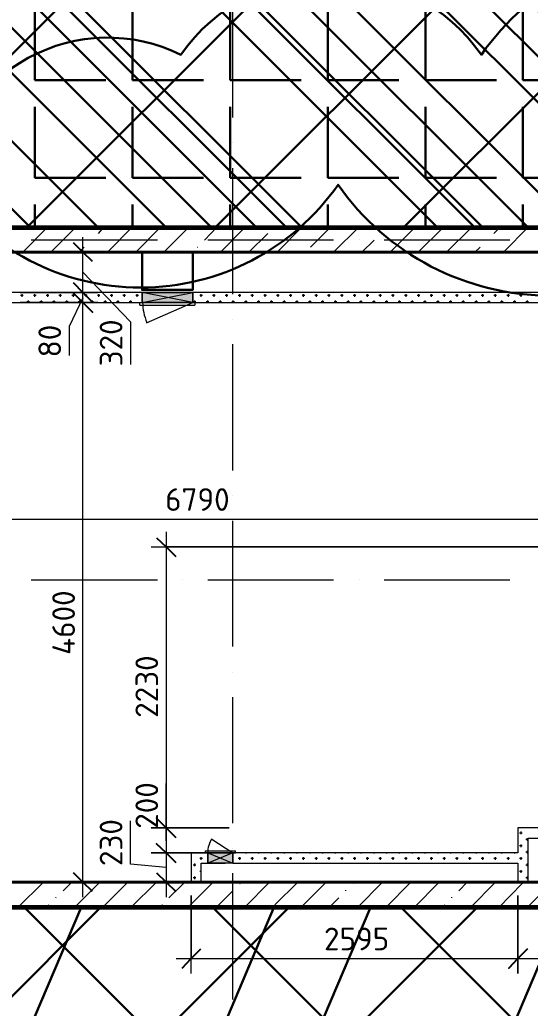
# Model space of a CAD drawing. Header units: millimetres. Extents: x -84737 to 172119, y -43083 to 59399.
# Drawn here: x 14613 to 18666, y 38377 to 46224 of the extents above; entities that cross this region are included whole.
import ezdxf

# ---------------------------------------------------------------- set-up
doc = ezdxf.new("R2010")
doc.units = ezdxf.units.MM
for name, color, linetype, lineweight in [('11) Плинтус ПЛ-2', 70, 'Continuous', 30), ('15) Штукатурка стен СТ-1.1', 161, 'Continuous', 60), ('16) Краска СТ-1.1 стена', 5, 'Continuous', 60), ('17) Краска СТ-3.1 стена', 6, 'Continuous', 60), ('18) Краска ПТ-1 потолок', 31, 'Continuous', 30), ('19) Краска ПТ-5 потолок', 161, 'Continuous', 30), ('20) Шпакл. баз. фин Стена', 40, 'Continuous', 60), ('22) Шпакл. баз. фин. Потолок', 102, 'Continuous', 30), ('3) Плинутс ПЛ-1', 6, 'Continuous', 30), ('5) Затарка материала', 160, 'Continuous', 30), ('6) Уборка мусора', 20, 'Continuous', 30), ('9) Плитка КР-2 600х600', 110, 'Continuous', 30)]:
    doc.layers.add(name, color=color, linetype=linetype, lineweight=lineweight)
for name, color, linetype in [('PDF _Окна', 7, 'Continuous'), ('PDF _Оси', 7, 'Continuous'), ('PDF _Перекрытия', 7, 'Continuous'), ('PDF _Размеры-100', 7, 'Continuous'), ('PDF _Стены', 7, 'Continuous'), ('PDF _Текст', 7, 'Continuous'), ('PDF _Элементы узлов', 7, 'Continuous')]:
    doc.layers.add(name, color=color, linetype=linetype)
doc.styles.add('PDF ISOCPEUR', font='isocpeur.ttf')

msp = doc.modelspace()

# ---------------------------------------------------------------- hatches: boundary and pattern name
at = {"layer": '18) Краска ПТ-1 потолок'}
h = msp.add_hatch(dxfattribs=at)
h.set_pattern_fill('ANSI32', color=256, scale=222, angle=22)
h.paths.add_polyline_path([(26915.9, 43368.7), (24507.3, 43368.7), (24507.3, 34077.2), (26915.9, 34077.2)])
h.paths.add_polyline_path([(36427.6, 39178), (36427.6, 34081.4), (26987.8, 34081.4), (26987.8, 40617.2), (29108.6, 40617.2), (29108.6, 39178)])
h.paths.add_polyline_path([(42006.7, 34077.2), (36508, 34077.2), (36508, 44380.4), (42006.7, 44380.4)])
h.paths.add_polyline_path([(21895.5, 43368.7), (24304.1, 43368.7), (24304.1, 34077.2), (21895.5, 34077.2)])
h.paths.add_polyline_path([(12383.8, 39178), (12383.8, 34081.4), (21823.5, 34081.4), (21823.5, 40617.2), (19702.8, 40617.2), (19702.8, 39178)])
h.paths.add_polyline_path([(6804.6, 34077.2), (12303.4, 34077.2), (12303.4, 44380.4), (6804.6, 44380.4)])
h = msp.add_hatch(dxfattribs=at)
h.set_pattern_fill('ANSI32', color=256, scale=222, angle=22)
h.paths.add_polyline_path([(26915.9, 43368.7), (24507.3, 43368.7), (24507.3, 34077.2), (26915.9, 34077.2)])
h.paths.add_polyline_path([(36427.6, 39178), (36427.6, 34081.4), (26987.8, 34081.4), (26987.8, 40617.2), (29108.6, 40617.2), (29108.6, 39178)])
h.paths.add_polyline_path([(42006.7, 34077.2), (36508, 34077.2), (36508, 44380.4), (42006.7, 44380.4)])
h.paths.add_polyline_path([(21895.5, 43368.7), (24304.1, 43368.7), (24304.1, 34077.2), (21895.5, 34077.2)])
h.paths.add_polyline_path([(12383.8, 39178), (12383.8, 34081.4), (21823.5, 34081.4), (21823.5, 40617.2), (19702.8, 40617.2), (19702.8, 39178)])
h.paths.add_polyline_path([(6804.6, 34077.2), (12303.4, 34077.2), (12303.4, 44380.4), (6804.6, 44380.4)])
at = {"layer": '19) Краска ПТ-5 потолок'}
h = msp.add_hatch(dxfattribs=at)
h.set_pattern_fill('ANSI34', color=256, scale=80, angle=90)
h.paths.add_polyline_path([(22027.2, 47077.3), (10407.1, 47077.3), (10407.1, 45159.6), (12786.1, 45159.6), (12786.1, 44579.7), (22027.2, 44579.7)])
h.paths.add_polyline_path([(26785.3, 47077.3), (24503.6, 47077.3), (22027.2, 47077.3), (22027.2, 43580.7), (26785.3, 43580.7)])
h.paths.add_polyline_path([(34714, 47077.3), (26785.3, 47077.3), (26785.3, 44579.7), (34714, 44579.7)])
h.paths.add_polyline_path([(30256.5, 49778.1), (24503.6, 49778.1), (24503.6, 47077.3), (30256.5, 47077.3)])
h.paths.add_polyline_path([(44556.2, 47077.3), (39984.4, 47077.3), (34904.5, 47077.3), (34904.5, 44579.7), (44556.2, 44579.7)])
h.paths.add_polyline_path([(44556.2, 49096.5), (41457.5, 49096.5), (41457.5, 49778.1), (39984.4, 49778.1), (39984.4, 47077.3), (44556.2, 47077.3)])
at = {"layer": '22) Шпакл. баз. фин. Потолок'}
h = msp.add_hatch(dxfattribs=at)
h.set_pattern_fill('ANSI37', color=256, scale=333)
h.paths.add_polyline_path([(22027.2, 47077.3), (10407.1, 47077.3), (10407.1, 45159.6), (12786.1, 45159.6), (12786.1, 44579.7), (22027.2, 44579.7)])
h.paths.add_polyline_path([(26785.3, 47077.3), (24503.6, 47077.3), (22027.2, 47077.3), (22027.2, 43580.7), (26785.3, 43580.7)])
h.paths.add_polyline_path([(34714, 47077.3), (26785.3, 47077.3), (26785.3, 44579.7), (34714, 44579.7)])
h.paths.add_polyline_path([(30256.5, 49778.1), (24503.6, 49778.1), (24503.6, 47077.3), (30256.5, 47077.3)])
h.paths.add_polyline_path([(44556.2, 47077.3), (39984.4, 47077.3), (34904.5, 47077.3), (34904.5, 44579.7), (44556.2, 44579.7)])
h.paths.add_polyline_path([(44556.2, 49096.5), (41457.5, 49096.5), (41457.5, 49778.1), (39984.4, 49778.1), (39984.4, 47077.3), (44556.2, 47077.3)])
h = msp.add_hatch(dxfattribs=at)
h.set_pattern_fill('ANSI37', color=256, scale=333)
h.paths.add_polyline_path([(26915.9, 43368.7), (24507.3, 43368.7), (24507.3, 34077.2), (26915.9, 34077.2)])
h.paths.add_polyline_path([(36427.6, 39178), (36427.6, 34081.4), (26987.8, 34081.4), (26987.8, 40617.2), (29108.6, 40617.2), (29108.6, 39178)])
h.paths.add_polyline_path([(42006.7, 34077.2), (36508, 34077.2), (36508, 44380.4), (42006.7, 44380.4)])
h.paths.add_polyline_path([(21895.5, 43368.7), (24304.1, 43368.7), (24304.1, 34077.2), (21895.5, 34077.2)])
h.paths.add_polyline_path([(12383.8, 39178), (12383.8, 34081.4), (21823.5, 34081.4), (21823.5, 40617.2), (19702.8, 40617.2), (19702.8, 39178)])
h.paths.add_polyline_path([(6804.6, 34077.2), (12303.4, 34077.2), (12303.4, 44380.4), (6804.6, 44380.4)])
h = msp.add_hatch(dxfattribs=at)
h.set_pattern_fill('ANSI37', color=256, scale=333)
h.paths.add_polyline_path([(26915.9, 43368.7), (24507.3, 43368.7), (24507.3, 34077.2), (26915.9, 34077.2)])
h.paths.add_polyline_path([(36427.6, 39178), (36427.6, 34081.4), (26987.8, 34081.4), (26987.8, 40617.2), (29108.6, 40617.2), (29108.6, 39178)])
h.paths.add_polyline_path([(42006.7, 34077.2), (36508, 34077.2), (36508, 44380.4), (42006.7, 44380.4)])
h.paths.add_polyline_path([(21895.5, 43368.7), (24304.1, 43368.7), (24304.1, 34077.2), (21895.5, 34077.2)])
h.paths.add_polyline_path([(12383.8, 39178), (12383.8, 34081.4), (21823.5, 34081.4), (21823.5, 40617.2), (19702.8, 40617.2), (19702.8, 39178)])
h.paths.add_polyline_path([(6804.6, 34077.2), (12303.4, 34077.2), (12303.4, 44380.4), (6804.6, 44380.4)])
at = {"layer": '9) Плитка КР-2 600х600'}
h = msp.add_hatch(dxfattribs=at)
h.set_pattern_fill('ANGLE', color=256, scale=111)
h.set_pattern_definition([(0, (0, 0), (0, 775.335), [563.88, -211.455]), (90, (0, 0), (-775.335, 5e-14), [563.88, -211.455])])
h.paths.add_polyline_path([(22027.2, 47077.3), (10407.1, 47077.3), (10407.1, 45159.6), (12786.1, 45159.6), (12786.1, 44579.7), (22027.2, 44579.7)])
h.paths.add_polyline_path([(26785.3, 47077.3), (24503.6, 47077.3), (22027.2, 47077.3), (22027.2, 43580.7), (26785.3, 43580.7)])
h.paths.add_polyline_path([(34714, 47077.3), (26785.3, 47077.3), (26785.3, 44579.7), (34714, 44579.7)])
h.paths.add_polyline_path([(30256.5, 49778.1), (24503.6, 49778.1), (24503.6, 47077.3), (30256.5, 47077.3)])
h.paths.add_polyline_path([(44556.2, 47077.3), (39984.4, 47077.3), (34904.5, 47077.3), (34904.5, 44579.7), (44556.2, 44579.7)])
h.paths.add_polyline_path([(44556.2, 49096.5), (41457.5, 49096.5), (41457.5, 49778.1), (39984.4, 49778.1), (39984.4, 47077.3), (44556.2, 47077.3)])

# ---------------------------------------------------------------- linework, layer by layer
at = {"layer": '11) Плинтус ПЛ-2'}
msp.add_lwpolyline([(20392.7, 40617.2), (19702.8, 40617.2), (19702.8, 39178), (14204, 39178)], dxfattribs=at)
at = {"layer": '15) Штукатурка стен СТ-1.1'}
msp.add_lwpolyline([(20392.7, 40617.2), (19702.8, 40617.2), (19702.8, 39178), (14204, 39178)], dxfattribs=at)
at = {"layer": '16) Краска СТ-1.1 стена'}
msp.add_lwpolyline([(20392.7, 40617.2), (19702.8, 40617.2), (19702.8, 39178), (14204, 39178)], dxfattribs=at)
at = {"layer": '17) Краска СТ-3.1 стена'}
msp.add_lwpolyline([(20526.5, 44573.4), (12786.1, 44573.4), (12786.1, 45159.6), (10407.1, 45159.6)], dxfattribs=at)
at = {"layer": '20) Шпакл. баз. фин Стена'}
for points in [[(20526.5, 44573.4), (12786.1, 44573.4), (12786.1, 45159.6), (10407.1, 45159.6)], [(20392.7, 40617.2), (19702.8, 40617.2), (19702.8, 39178), (14204, 39178)]]:
    msp.add_lwpolyline(points, dxfattribs=at)
at = {"layer": '3) Плинутс ПЛ-1'}
msp.add_lwpolyline([(20526.5, 44573.4), (12786.1, 44573.4), (12786.1, 45159.6), (10407.1, 45159.6)], dxfattribs=at)
at = {"layer": '5) Затарка материала'}
msp.add_lwpolyline([(14005.6, 44914.1, -0.520567), (15891.5, 45947, -0.520567), (18277.8, 45947, -0.520567), (21632.8, 45947, -0.520567), (23780.9, 45947, -0.520567), (25898.1, 45947, -0.520567), (28535.8, 45947, -0.520567), (30735.2, 45947, -0.520567), (33386.2, 45947, -0.520567), (35941.4, 45947, -0.520567), (38114.4, 45947, -0.520567), (40309.8, 45947, -0.520567), (41526.6, 44914.1, -0.520567), (38424.9, 44914.1, -0.520567), (34946.2, 44914.1, -0.520567), (31919.6, 44914.1, -0.520567), (29416.6, 44914.1, -0.520567), (26366.2, 44914.1, -0.520567), (24002.3, 44914.1, -0.520567), (20522.4, 44914.1, -0.520567), (17139.8, 44914.1, -0.520567)], format="xyb", close=True, dxfattribs=at)
at = {"layer": '6) Уборка мусора'}
msp.add_lwpolyline([(14005.6, 44914.1, -0.520567), (15891.5, 45947, -0.520567), (18277.8, 45947, -0.520567), (21632.8, 45947, -0.520567), (23780.9, 45947, -0.520567), (25898.1, 45947, -0.520567), (28535.8, 45947, -0.520567), (30735.2, 45947, -0.520567), (33386.2, 45947, -0.520567), (35941.4, 45947, -0.520567), (38114.4, 45947, -0.520567), (40309.8, 45947, -0.520567), (41526.6, 44914.1, -0.520567), (38424.9, 44914.1, -0.520567), (34946.2, 44914.1, -0.520567), (31919.6, 44914.1, -0.520567), (29416.6, 44914.1, -0.520567), (26366.2, 44914.1, -0.520567), (24002.3, 44914.1, -0.520567), (20522.4, 44914.1, -0.520567), (17139.8, 44914.1, -0.520567)], format="xyb", close=True, dxfattribs=at)
at = {"layer": '9) Плитка КР-2 600х600'}
msp.add_lwpolyline([(10407.1, 45159.6), (10407.1, 47077.3), (22027.2, 47077.3), (22027.2, 44579.7), (12786.1, 44579.7)], dxfattribs=at)
at = {"layer": 'PDF _Окна', "color": 8, "true_color": 0x808080, "transparency": 33554559}
for points in [[(15986.4, 44059), (15584.3, 44059), (15986.4, 43978.6)], [(15584.3, 44059), (15986.4, 43978.6), (15584.3, 43978.6)], [(16303.9, 39609.9), (16104.9, 39609.9), (16303.9, 39529.5)], [(16104.9, 39609.9), (16303.9, 39529.5), (16104.9, 39529.5)]]:
    msp.add_solid(points, dxfattribs=at)
at = {"layer": 'PDF _Оси', "lineweight": 9}
for points in [[(16303.9, 45447.5), (16303.9, 46446.5)], [(16303.9, 45248.5), (16303.9, 45248.5)], [(16303.9, 44046.3), (16303.9, 45045.4)], [(14703.8, 44478.1), (15707, 44478.1)], [(15906, 44478.1), (15906, 44478.1)], [(16104.9, 44478.1), (17104, 44478.1)], [(17307.2, 44478.1), (17307.2, 44478.1)], [(17506.1, 44478.1), (18505.2, 44478.1)], [(16303.9, 43847.4), (16303.9, 43847.4)], [(16303.9, 42645.1), (16303.9, 43648.4)], [(16303.9, 42446.2), (16303.9, 42446.2)], [(16303.9, 41248.2), (16303.9, 42247.2)], [(14703.8, 41777.3), (15707, 41777.3)], [(15906, 41777.3), (15906, 41777.3)], [(16104.9, 41777.3), (17104, 41777.3)], [(17307.2, 41777.3), (17307.2, 41777.3)], [(17506.1, 41777.3), (18505.2, 41777.3)], [(16303.9, 41045), (16303.9, 41045)], [(16303.9, 39847), (16303.9, 40846)], [(16303.9, 39648), (16303.9, 39648)], [(16303.9, 38445.8), (16303.9, 39449.1)], [(14703.8, 39377.1), (15707, 39377.1)], [(15906, 39377.1), (15906, 39377.1)], [(16104.9, 39377.1), (17104, 39377.1)], [(17307.2, 39377.1), (17307.2, 39377.1)], [(17506.1, 39377.1), (18505.2, 39377.1)]]:
    msp.add_lwpolyline(points, dxfattribs=at)
at = {"layer": 'PDF _Перекрытия', "lineweight": 30}
msp.add_lwpolyline([(15986.4, 44380.7), (15986.4, 44080.2), (15584.3, 44080.2), (15584.3, 44380.7)], dxfattribs=at)
at = {"layer": 'PDF _Размеры-100', "lineweight": 9}
for points in [[(15114.4, 39258.6), (15114.4, 43978.6), (15114.4, 44059), (14614.9, 44059), (15232.9, 44059), (14614.9, 44059), (15114.4, 44059), (15114.4, 44499.3)], [(15232.9, 44380.7), (14614.9, 44380.7), (15114.4, 44380.7)], [(15114.4, 44219.9), (15491.1, 43826.2), (15491.1, 43487.5)], [(15114.4, 44016.7), (15004.3, 43788.1), (15004.3, 43559.5)], [(12185, 42259.9), (12384, 42259.9), (12756.5, 42259.9), (12836.9, 42259.9), (19627, 42259.9), (19707.4, 42259.9), (21493.8, 42259.9), (21574.2, 42259.9), (21824, 42259.9), (21824, 42759.4), (21824, 42137.2), (21824, 42759.4), (21824, 42259.9), (22027.2, 42259.9)], [(15774.8, 42158.3), (15774.8, 39808.9), (15774.8, 39609.9), (16274.3, 39609.9), (15656.2, 39609.9), (16274.3, 39609.9), (15774.8, 39609.9), (15774.8, 39258.6)], [(15656.2, 42039.8), (19411.1, 42039.8), (15774.8, 42039.8)], [(15774.8, 39707.3), (15774.8, 39817.4), (15774.8, 40160.3)], [(15774.8, 39495.6), (15491.1, 39521), (15491.1, 39863.9)], [(15232.9, 39377.1), (14614.9, 39377.1), (15114.4, 39377.1)], [(15656.2, 39377.1), (16274.3, 39377.1), (15774.8, 39377.1)], [(15855.2, 38771.8), (18568.7, 38771.8), (19360.3, 38771.8), (19360.3, 39271.3), (19360.3, 38653.2), (19360.3, 39271.3), (19360.3, 38771.8), (19745.5, 38771.8)], [(15973.7, 38653.2), (15973.7, 39271.3), (15973.7, 38771.8)]]:
    msp.add_lwpolyline(points, dxfattribs=at)
at = {"layer": 'PDF _Размеры-100', "lineweight": 25}
for points in [[(15190.6, 44304.5), (15114.4, 44380.7), (15038.2, 44452.7)], [(15698.6, 42111.8), (15774.8, 42039.8), (15851, 41963.6)], [(15190.6, 39305.1), (15114.4, 39377.1), (15038.2, 39453.3)], [(15698.6, 39453.3), (15774.8, 39377.1), (15851, 39305.1)], [(15901.8, 38695.6), (15973.7, 38771.8), (16049.9, 38848)]]:
    msp.add_lwpolyline(points, dxfattribs=at)
for points in [[(15038.2, 44135.2), (15114.4, 44059), (15190.6, 43982.8), (15114.4, 44059)], [(15038.2, 44054.8), (15114.4, 43978.6), (15190.6, 43902.4), (15114.4, 43978.6)], [(15851, 39732.7), (15774.8, 39808.9), (15698.6, 39885.1), (15774.8, 39808.9)], [(15851, 39533.7), (15774.8, 39609.9), (15698.6, 39681.9), (15774.8, 39609.9)], [(18644.9, 38848), (18568.7, 38771.8), (18496.7, 38695.6), (18568.7, 38771.8)]]:
    msp.add_lwpolyline(points, close=True, dxfattribs=at)
at = {"layer": 'PDF _Размеры-100', "lineweight": 9}
for points in [[(15114.4, 43978.6), (14614.9, 43978.6), (15232.9, 43978.6), (14614.9, 43978.6)], [(15774.8, 39808.9), (16274.3, 39808.9), (15656.2, 39808.9), (16274.3, 39808.9)], [(18568.7, 38771.8), (18568.7, 39271.3), (18568.7, 38653.2), (18568.7, 39271.3)]]:
    msp.add_lwpolyline(points, close=True, dxfattribs=at)
at = {"layer": 'PDF _Стены', "lineweight": 40}
for points in [[(19707.4, 44579.7), (12303.5, 44579.7), (12303.5, 44380.7)], [(12384, 44380.7), (19707.4, 44380.7), (19707.4, 44499.3)], [(14204.2, 39178.2), (19707.4, 39178.2), (19707.4, 39377.1), (14204.2, 39377.1), (14204.2, 39258.6)]]:
    msp.add_lwpolyline(points, dxfattribs=at)
at = {"layer": 'PDF _Стены', "lineweight": 9}
for points in [[(14636, 44380.7), (14835, 44579.7)], [(14860.4, 44380.7), (15059.4, 44579.7)], [(15237.1, 44528.9), (15283.7, 44579.7)], [(15309.1, 44380.7), (15508.1, 44579.7)], [(15533.5, 44380.7), (15732.4, 44579.7)], [(15757.8, 44380.7), (15956.8, 44579.7)], [(16079.5, 44473.9), (16181.1, 44579.7)], [(16206.5, 44380.7), (16405.5, 44579.7)], [(16655.3, 44380.7), (16854.2, 44579.7)], [(16922, 44418.8), (17082.8, 44579.7)], [(17104, 44380.7), (17307.2, 44579.7)], [(17552.7, 44380.7), (17755.9, 44579.7)], [(17777.1, 44380.7), (17980.2, 44579.7)], [(18001.4, 44380.7), (18204.6, 44579.7)], [(18378.2, 44528.9), (18429, 44579.7)], [(18454.4, 44380.7), (18653.3, 44579.7)], [(16430.9, 44380.7), (16583.3, 44528.9)], [(17480.7, 44528.9), (17485, 44533.1)], [(15084.7, 44380.7), (15122.8, 44418.8)], [(15182.1, 44473.9), (15182.1, 44478.1)], [(16020.3, 44418.8), (16024.5, 44418.8)], [(17328.3, 44380.7), (17425.7, 44473.9)], [(18225.8, 44380.7), (18268.1, 44418.8)], [(18323.1, 44473.9), (18327.4, 44478.1)], [(14619.1, 44037.9), (14640.3, 44037.9)], [(14631.8, 44025.2), (14631.8, 44046.3)], [(14720.7, 44037.9), (14741.9, 44037.9)], [(14733.4, 44025.2), (14733.4, 44046.3)], [(14822.3, 44037.9), (14843.5, 44037.9)], [(14835, 44025.2), (14835, 44046.3)], [(14923.9, 44037.9), (14945.1, 44037.9)], [(14936.6, 44025.2), (14936.6, 44046.3)], [(15025.5, 44037.9), (15046.7, 44037.9)], [(15038.2, 44025.2), (15038.2, 44046.3)], [(15127.1, 44037.9), (15148.2, 44037.9)], [(15139.8, 44025.2), (15139.8, 44046.3)], [(15228.7, 44037.9), (15249.8, 44037.9)], [(15241.4, 44025.2), (15241.4, 44046.3)], [(15330.3, 44037.9), (15351.4, 44037.9)], [(15343, 44025.2), (15343, 44046.3)], [(15431.9, 44037.9), (15453, 44037.9)], [(15444.6, 44025.2), (15444.6, 44046.3)], [(15533.5, 44037.9), (15554.6, 44037.9)], [(15546.2, 44025.2), (15546.2, 44046.3)], [(16041.4, 44037.9), (16062.6, 44037.9)], [(16054.1, 44025.2), (16054.1, 44046.3)], [(16143, 44037.9), (16164.2, 44037.9)], [(16155.7, 44025.2), (16155.7, 44046.3)], [(16244.6, 44037.9), (16265.8, 44037.9)], [(16257.3, 44025.2), (16257.3, 44046.3)], [(16346.2, 44037.9), (16367.4, 44037.9)], [(16358.9, 44025.2), (16358.9, 44046.3)], [(16447.8, 44037.9), (16469, 44037.9)], [(16460.5, 44025.2), (16460.5, 44046.3)], [(16549.4, 44037.9), (16570.6, 44037.9)], [(16562.1, 44025.2), (16562.1, 44046.3)], [(16651, 44037.9), (16672.2, 44037.9)], [(16663.7, 44025.2), (16663.7, 44046.3)], [(16752.6, 44037.9), (16773.8, 44037.9)], [(16765.3, 44025.2), (16765.3, 44046.3)], [(16854.2, 44037.9), (16875.4, 44037.9)], [(16866.9, 44025.2), (16866.9, 44046.3)], [(16955.8, 44037.9), (16977, 44037.9)], [(16968.5, 44025.2), (16968.5, 44046.3)], [(17057.4, 44037.9), (17078.6, 44037.9)], [(17070.1, 44025.2), (17070.1, 44046.3)], [(17159, 44037.9), (17180.2, 44037.9)], [(17171.7, 44025.2), (17171.7, 44046.3)], [(17260.6, 44037.9), (17281.8, 44037.9)], [(17273.3, 44025.2), (17273.3, 44046.3)], [(17362.2, 44037.9), (17383.4, 44037.9)], [(17374.9, 44025.2), (17374.9, 44046.3)], [(17463.8, 44037.9), (17485, 44037.9)], [(17476.5, 44025.2), (17476.5, 44046.3)], [(17565.4, 44037.9), (17586.6, 44037.9)], [(17578.1, 44025.2), (17578.1, 44046.3)], [(17667, 44037.9), (17688.2, 44037.9)], [(17679.7, 44025.2), (17679.7, 44046.3)], [(17768.6, 44037.9), (17789.8, 44037.9)], [(17781.3, 44025.2), (17781.3, 44046.3)], [(17870.2, 44037.9), (17891.4, 44037.9)], [(17882.9, 44025.2), (17882.9, 44046.3)], [(17971.8, 44037.9), (17992.9, 44037.9)], [(17984.5, 44025.2), (17984.5, 44046.3)], [(18073.4, 44037.9), (18094.5, 44037.9)], [(18086.1, 44025.2), (18086.1, 44046.3)], [(18175, 44037.9), (18196.1, 44037.9)], [(18187.7, 44025.2), (18187.7, 44046.3)], [(18276.6, 44037.9), (18297.7, 44037.9)], [(18289.3, 44025.2), (18289.3, 44046.3)], [(18378.2, 44037.9), (18399.3, 44037.9)], [(18390.9, 44025.2), (18390.9, 44046.3)], [(18479.8, 44037.9), (18500.9, 44037.9)], [(18492.5, 44025.2), (18492.5, 44046.3)], [(18581.4, 44037.9), (18602.5, 44037.9)], [(18594.1, 44025.2), (18594.1, 44046.3)], [(14669.9, 43987.1), (14691.1, 43987.1)], [(14682.6, 43978.6), (14682.6, 43995.5)], [(14771.5, 43987.1), (14792.7, 43987.1)], [(14784.2, 43978.6), (14784.2, 43995.5)], [(14873.1, 43987.1), (14894.3, 43987.1)], [(14885.8, 43978.6), (14885.8, 43995.5)], [(14974.7, 43987.1), (14995.9, 43987.1)], [(14987.4, 43978.6), (14987.4, 43995.5)], [(15076.3, 43987.1), (15097.4, 43987.1)], [(15089, 43978.6), (15089, 43995.5)], [(15177.9, 43987.1), (15199, 43987.1)], [(15190.6, 43978.6), (15190.6, 43995.5)], [(15279.5, 43987.1), (15300.6, 43987.1)], [(15292.2, 43978.6), (15292.2, 43995.5)], [(15381.1, 43987.1), (15402.2, 43987.1)], [(15393.8, 43978.6), (15393.8, 43995.5)], [(15482.7, 43987.1), (15503.8, 43987.1)], [(15495.4, 43978.6), (15495.4, 43995.5)], [(15584.3, 43987.1), (15584.3, 43987.1)], [(15990.7, 43987.1), (16011.8, 43987.1)], [(16003.4, 43978.6), (16003.4, 43995.5)], [(16092.2, 43987.1), (16113.4, 43987.1)], [(16104.9, 43978.6), (16104.9, 43995.5)], [(16193.8, 43987.1), (16215, 43987.1)], [(16206.5, 43978.6), (16206.5, 43995.5)], [(16295.4, 43987.1), (16316.6, 43987.1)], [(16308.1, 43978.6), (16308.1, 43995.5)], [(16397, 43987.1), (16418.2, 43987.1)], [(16409.7, 43978.6), (16409.7, 43995.5)], [(16498.6, 43987.1), (16519.8, 43987.1)], [(16511.3, 43978.6), (16511.3, 43995.5)], [(16600.2, 43987.1), (16621.4, 43987.1)], [(16612.9, 43978.6), (16612.9, 43995.5)], [(16701.8, 43987.1), (16723, 43987.1)], [(16714.5, 43978.6), (16714.5, 43995.5)], [(16803.4, 43987.1), (16824.6, 43987.1)], [(16816.1, 43978.6), (16816.1, 43995.5)], [(16905, 43987.1), (16926.2, 43987.1)], [(16917.7, 43978.6), (16917.7, 43995.5)], [(17006.6, 43987.1), (17027.8, 43987.1)], [(17019.3, 43978.6), (17019.3, 43995.5)], [(17108.2, 43987.1), (17129.4, 43987.1)], [(17120.9, 43978.6), (17120.9, 43995.5)], [(17209.8, 43987.1), (17231, 43987.1)], [(17222.5, 43978.6), (17222.5, 43995.5)], [(17311.4, 43987.1), (17332.6, 43987.1)], [(17324.1, 43978.6), (17324.1, 43995.5)], [(17413, 43987.1), (17434.2, 43987.1)], [(17425.7, 43978.6), (17425.7, 43995.5)], [(17514.6, 43987.1), (17535.8, 43987.1)], [(17527.3, 43978.6), (17527.3, 43995.5)], [(17616.2, 43987.1), (17637.4, 43987.1)], [(17628.9, 43978.6), (17628.9, 43995.5)], [(17717.8, 43987.1), (17739, 43987.1)], [(17730.5, 43978.6), (17730.5, 43995.5)], [(17819.4, 43987.1), (17840.6, 43987.1)], [(17832.1, 43978.6), (17832.1, 43995.5)], [(17921, 43987.1), (17942.2, 43987.1)], [(17933.7, 43978.6), (17933.7, 43995.5)], [(18022.6, 43987.1), (18043.7, 43987.1)], [(18035.3, 43978.6), (18035.3, 43995.5)], [(18124.2, 43987.1), (18145.3, 43987.1)], [(18136.9, 43978.6), (18136.9, 43995.5)], [(18225.8, 43987.1), (18246.9, 43987.1)], [(18238.5, 43978.6), (18238.5, 43995.5)], [(18327.4, 43987.1), (18348.5, 43987.1)], [(18340.1, 43978.6), (18340.1, 43995.5)], [(18429, 43987.1), (18450.1, 43987.1)], [(18441.7, 43978.6), (18441.7, 43995.5)], [(18530.6, 43987.1), (18551.7, 43987.1)], [(18543.3, 43978.6), (18543.3, 43995.5)], [(18632.2, 43987.1), (18653.3, 43987.1)], [(18644.9, 43978.6), (18644.9, 43995.5)], [(18581.4, 39770.8), (18602.5, 39770.8)], [(18594.1, 39758.1), (18594.1, 39779.3)], [(18632.2, 39720), (18649.1, 39720)], [(18644.9, 39707.3), (18644.9, 39728.5)], [(18644.9, 39728.5), (18644.9, 39728.5)], [(18581.4, 39669.2), (18602.5, 39669.2)], [(18594.1, 39656.5), (18594.1, 39677.7)], [(18644.9, 39605.7), (18644.9, 39626.9)], [(16003.4, 39605.7), (16003.4, 39609.9)], [(16041.4, 39567.6), (16054.1, 39567.6), (16062.6, 39567.6)], [(16054.1, 39554.9), (16054.1, 39576.1)], [(16104.9, 39605.7), (16104.9, 39609.9)], [(16308.1, 39605.7), (16308.1, 39609.9)], [(16346.2, 39567.6), (16367.4, 39567.6)], [(16358.9, 39554.9), (16358.9, 39576.1)], [(16409.7, 39605.7), (16409.7, 39609.9)], [(16447.8, 39567.6), (16469, 39567.6)], [(16460.5, 39554.9), (16460.5, 39576.1)], [(16511.3, 39605.7), (16511.3, 39609.9)], [(16549.4, 39567.6), (16570.6, 39567.6)], [(16562.1, 39554.9), (16562.1, 39576.1)], [(16612.9, 39605.7), (16612.9, 39609.9)], [(16651, 39567.6), (16672.2, 39567.6)], [(16663.7, 39554.9), (16663.7, 39576.1)], [(16714.5, 39605.7), (16714.5, 39609.9)], [(16752.6, 39567.6), (16773.8, 39567.6)], [(16765.3, 39554.9), (16765.3, 39576.1)], [(16816.1, 39605.7), (16816.1, 39609.9)], [(16854.2, 39567.6), (16875.4, 39567.6)], [(16866.9, 39554.9), (16866.9, 39576.1)], [(16917.7, 39605.7), (16917.7, 39609.9)], [(16955.8, 39567.6), (16977, 39567.6)], [(16968.5, 39554.9), (16968.5, 39576.1)], [(17019.3, 39605.7), (17019.3, 39609.9)], [(17057.4, 39567.6), (17078.6, 39567.6)], [(17070.1, 39554.9), (17070.1, 39576.1)], [(17120.9, 39605.7), (17120.9, 39609.9)], [(17159, 39567.6), (17180.2, 39567.6)], [(17171.7, 39554.9), (17171.7, 39576.1)], [(17222.5, 39605.7), (17222.5, 39609.9)], [(17260.6, 39567.6), (17281.8, 39567.6)], [(17273.3, 39554.9), (17273.3, 39576.1)], [(17324.1, 39605.7), (17324.1, 39609.9)], [(17362.2, 39567.6), (17383.4, 39567.6)], [(17374.9, 39554.9), (17374.9, 39576.1)], [(17425.7, 39605.7), (17425.7, 39609.9)], [(17463.8, 39567.6), (17485, 39567.6)], [(17476.5, 39554.9), (17476.5, 39576.1)], [(17527.3, 39605.7), (17527.3, 39609.9)], [(17565.4, 39567.6), (17586.6, 39567.6)], [(17578.1, 39554.9), (17578.1, 39576.1)], [(17628.9, 39605.7), (17628.9, 39609.9)], [(17667, 39567.6), (17688.2, 39567.6)], [(17679.7, 39554.9), (17679.7, 39576.1)], [(17730.5, 39605.7), (17730.5, 39609.9)], [(17768.6, 39567.6), (17789.8, 39567.6)], [(17781.3, 39554.9), (17781.3, 39576.1)], [(17832.1, 39605.7), (17832.1, 39609.9)], [(17870.2, 39567.6), (17891.4, 39567.6)], [(17882.9, 39554.9), (17882.9, 39576.1)], [(17933.7, 39605.7), (17933.7, 39609.9)], [(17971.8, 39567.6), (17992.9, 39567.6)], [(17984.5, 39554.9), (17984.5, 39576.1)], [(18035.3, 39605.7), (18035.3, 39609.9)], [(18073.4, 39567.6), (18094.5, 39567.6)], [(18086.1, 39554.9), (18086.1, 39576.1)], [(18136.9, 39605.7), (18136.9, 39609.9)], [(18175, 39567.6), (18196.1, 39567.6)], [(18187.7, 39554.9), (18187.7, 39576.1)], [(18238.5, 39605.7), (18238.5, 39609.9)], [(18276.6, 39567.6), (18297.7, 39567.6)], [(18289.3, 39554.9), (18289.3, 39576.1)], [(18340.1, 39605.7), (18340.1, 39609.9)], [(18378.2, 39567.6), (18399.3, 39567.6)], [(18390.9, 39554.9), (18390.9, 39576.1)], [(18441.7, 39605.7), (18441.7, 39609.9)], [(18479.8, 39567.6), (18500.9, 39567.6)], [(18492.5, 39554.9), (18492.5, 39576.1)], [(18543.3, 39605.7), (18543.3, 39609.9)], [(18581.4, 39567.6), (18602.5, 39567.6)], [(18594.1, 39554.9), (18594.1, 39576.1)], [(18632.2, 39618.4), (18649.1, 39618.4)], [(15990.7, 39516.8), (16011.8, 39516.8)], [(16003.4, 39504.1), (16003.4, 39525.3)], [(16054.1, 39453.3), (16054.1, 39474.5)], [(18594.1, 39453.3), (18594.1, 39474.5)], [(18632.2, 39516.8), (18649.1, 39516.8)], [(18644.9, 39504.1), (18644.9, 39525.3)], [(15990.7, 39415.2), (16011.8, 39415.2)], [(16003.4, 39402.5), (16003.4, 39423.7)], [(16041.4, 39466), (16054.1, 39466)], [(18581.4, 39466), (18602.5, 39466)], [(18632.2, 39415.2), (18649.1, 39415.2)], [(18644.9, 39402.5), (18644.9, 39423.7)], [(14597.9, 39178.2), (14801.1, 39377.1)], [(14957.8, 39309.4), (15025.5, 39377.1)], [(15046.7, 39178.2), (15249.8, 39377.1)], [(15271, 39178.2), (15461.5, 39368.6)], [(15495.4, 39178.2), (15698.6, 39377.1)], [(15795.9, 39254.3), (15922.9, 39377.1)], [(15948.3, 39178.2), (16147.3, 39377.1)], [(16358.9, 39368.6), (16363.2, 39368.6)], [(16397, 39178.2), (16596, 39377.1)], [(16638.3, 39199.3), (16820.4, 39377.1)], [(16845.8, 39178.2), (17044.7, 39377.1)], [(17201.3, 39309.4), (17201.3, 39313.6)], [(17256.4, 39368.6), (17269.1, 39377.1)], [(17294.5, 39178.2), (17493.4, 39377.1)], [(17518.8, 39178.2), (17717.8, 39377.1)], [(17743.2, 39178.2), (17942.2, 39377.1)], [(18098.8, 39309.4), (18166.5, 39377.1)], [(18191.9, 39178.2), (18390.9, 39377.1)], [(18416.3, 39178.2), (18602.5, 39368.6)], [(18640.6, 39178.2), (18839.6, 39377.1)], [(14898.5, 39254.3), (14902.7, 39258.6)], [(16172.7, 39178.2), (16303.9, 39309.4)], [(17070.1, 39178.2), (17146.3, 39254.3)], [(18043.7, 39254.3), (18043.7, 39258.6)], [(14822.3, 39178.2), (14843.5, 39199.3)], [(15740.9, 39199.3), (15745.1, 39199.3)], [(17967.6, 39178.2), (17988.7, 39199.3)]]:
    msp.add_lwpolyline(points, dxfattribs=at)
at = {"layer": 'PDF _Стены', "lineweight": 18}
for points in [[(15584.3, 44059), (13586.2, 44059)], [(18983.5, 44059), (15986.4, 44059)], [(13586.2, 43978.6), (15584.3, 43978.6)], [(15986.4, 43978.6), (18983.5, 43978.6)], [(18759.2, 39808.9), (18568.7, 39808.9), (18568.7, 39609.9), (16303.9, 39609.9)], [(18649.1, 39377.1), (18649.1, 39728.5), (18759.2, 39728.5)], [(16104.9, 39609.9), (15973.7, 39609.9), (15973.7, 39377.1)], [(16054.1, 39377.1), (16054.1, 39529.5), (16104.9, 39529.5)], [(16303.9, 39529.5), (18568.7, 39529.5), (18568.7, 39377.1)]]:
    msp.add_lwpolyline(points, dxfattribs=at)
at = {"layer": 'PDF _Элементы узлов', "lineweight": 18}
for points in [[(15584.3, 43978.6), (15986.4, 44059), (15986.4, 43978.6), (15584.3, 44059)], [(15986.4, 43978.6), (15584.3, 43978.6), (15584.3, 44059), (15927.2, 44059)], [(15567.3, 43957.4), (16003.4, 43957.4)], [(16083.8, 39626.9), (16325.1, 39626.9)], [(16104.9, 39609.9), (16303.9, 39529.5), (16303.9, 39609.9), (16104.9, 39529.5)], [(16303.9, 39609.9), (16104.9, 39609.9), (16104.9, 39529.5), (16244.6, 39529.5)]]:
    msp.add_lwpolyline(points, dxfattribs=at)
for points in [[(15584.3, 44059), (15584.3, 43978.6), (15986.4, 43978.6), (15986.4, 44059)], [(16104.9, 39609.9), (16303.9, 39609.9), (16303.9, 39529.5), (16104.9, 39529.5)]]:
    msp.add_lwpolyline(points, close=True, dxfattribs=at)
at = {"layer": 'PDF _Элементы узлов', "lineweight": 9}
for points in [[(15567.3, 43957.4), (15567.3, 43978.6), (15584.3, 43978.6)], [(15618.1, 43817.7), (15986.4, 43978.6), (16003.4, 43978.6), (16003.4, 43957.4)], [(16138.8, 39720), (16303.9, 39609.9), (16325.1, 39609.9), (16325.1, 39626.9)], [(16083.8, 39626.9), (16083.8, 39609.9), (16104.9, 39609.9)]]:
    msp.add_lwpolyline(points, dxfattribs=at)
for centre, radius, start, end in [((15988.5, 43980.7), 400.1, 180.00026, 203.49932), ((16306, 39612.1), 201.1, 146.53009, 179.99991)]:
    msp.add_arc(centre, radius, start, end, dxfattribs=at)

# ---------------------------------------------------------------- texts
at = {"layer": 'PDF _Текст', "char_height": 180, "attachment_point": 4, "rotation": 90, "style": 'PDF ISOCPEUR'}
for s, insert in [('80', (14850.9, 43544.3)), ('320', (15337.7, 43472.4)), ('4600', (14961, 41182.1)), ('2230', (15621.4, 40682.6)), ('200', (15621.4, 39802.1)), ('230', (15337.7, 39505.7))]:
    msp.add_mtext(s, dxfattribs=dict(at, insert=insert))
at = {"layer": 'PDF _Текст', "char_height": 180, "attachment_point": 4, "style": 'PDF ISOCPEUR'}
for s, insert in [('6790', (15766.9, 42415.7)), ('2595', (17028.5, 38927.4))]:
    msp.add_mtext(s, dxfattribs=dict(at, insert=insert))

doc.saveas('drawing.dxf')
